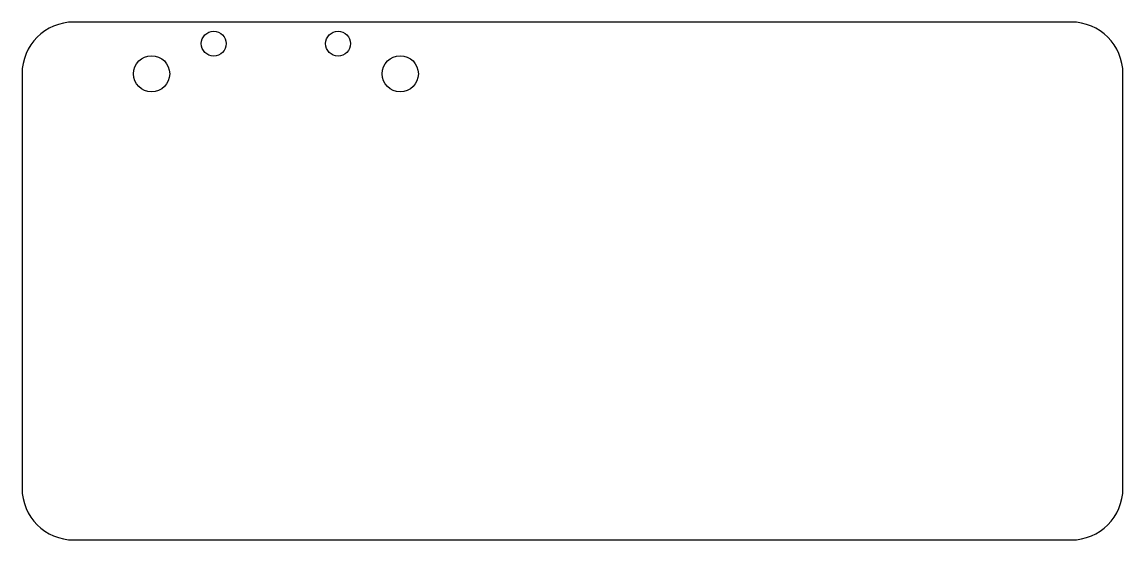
# Model space of a CAD drawing. Extents: x -53 to 53, y -25 to 25.
import ezdxf

# ---------------------------------------------------------------- set-up
doc = ezdxf.new("R2010")
doc.units = 0
doc.layers.add('MODELSKETCH_VISIBLE', color=7, linetype='CONTINUOUS')

msp = doc.modelspace()

# ---------------------------------------------------------------- linework, layer by layer
at = {"layer": 'MODELSKETCH_VISIBLE'}
for p, q in [((48.125, 25), (-48.125, 25)), ((-53.125, 20), (-53.125, -20)), ((53.125, -20), (53.125, 20)), ((-48.125, -25), (48.125, -25))]:
    msp.add_line(p, q, dxfattribs=at)
for centre, radius in [((-34.625, 22.912), 1.2), ((-22.625, 22.912), 1.2), ((-40.625, 20), 1.75), ((-16.625, 20), 1.75)]:
    msp.add_circle(centre, radius, dxfattribs=at)
for centre, start, end in [((-48.125, 20), 90, 180), ((48.125, 20), 0, 90), ((-48.125, -20), 180, 270), ((48.125, -20), 270, 0)]:
    msp.add_arc(centre, 5, start, end, dxfattribs=at)

doc.saveas('drawing.dxf')
